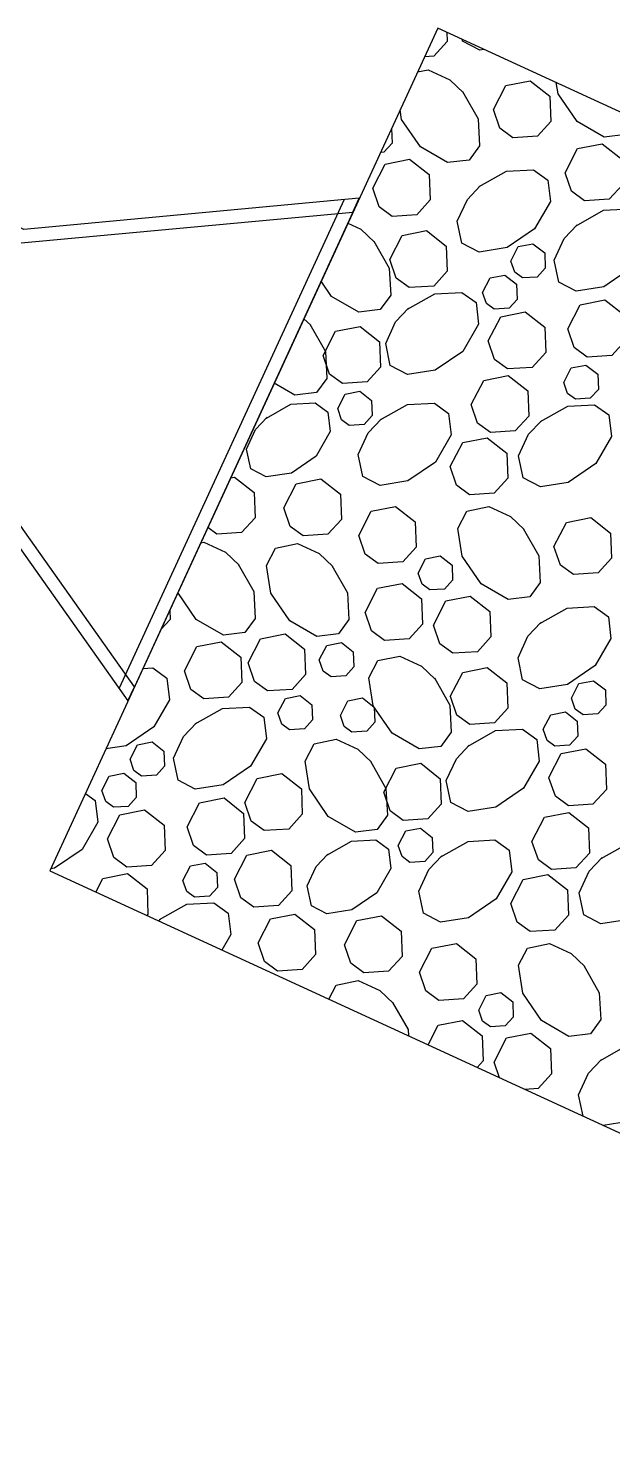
# Model space of a CAD drawing. Header units: feet. Extents: x 7707 to 9528, y 2602 to 5512.
# Drawn here: x 9234.13 to 9240.11, y 3841.67 to 3856.02 of the extents above; entities that cross this region are included whole.
import ezdxf

# ---------------------------------------------------------------- set-up
doc = ezdxf.new("R2010")
doc.units = ezdxf.units.FT
doc.header["$LTSCALE"] = 0.4
doc.header["$MEASUREMENT"] = 0
doc.layers.add('STORM', color=7, linetype='Continuous')
doc.layers.add('STORM INLET', color=7, linetype='Continuous')

msp = doc.modelspace()

# ---------------------------------------------------------------- linework, layer by layer
at = {"layer": 'STORM', "color": 1, "flags": 128}
msp.add_lwpolyline([(9238.318, 3856.019), (9234.348, 3847.389), (9251.609, 3839.449), (9255.579, 3848.079)], close=True, dxfattribs=at)
for points in [[(9238.411, 3855.976), (9238.415, 3855.882), (9238.277, 3855.731), (9238.182, 3855.725)], [(9238.792, 3855.801), (9238.748, 3855.794), (9238.572, 3855.886), (9238.568, 3855.904)], [(9238.111, 3855.57), (9238.221, 3855.593), (9238.442, 3855.49), (9238.582, 3855.357)], [(9238.573, 3855.368), (9238.731, 3855.089), (9238.745, 3854.814), (9238.64, 3854.667), (9238.419, 3854.641), (9238.142, 3854.802), (9237.948, 3855.084), (9237.933, 3855.182)], [(9238.888, 3855.184), (9239.015, 3855.431), (9239.266, 3855.48), (9239.466, 3855.323), (9239.476, 3855.064), (9239.338, 3854.913), (9239.087, 3854.896), (9238.954, 3854.994), (9238.888, 3855.184)], [(9240.347, 3855.086), (9240.347, 3855.075), (9240.243, 3854.929), (9240.022, 3854.902), (9239.744, 3855.063), (9239.55, 3855.346), (9239.532, 3855.461)], [(9237.845, 3854.992), (9237.851, 3854.84), (9237.768, 3854.749), (9237.732, 3854.746)], [(9239.623, 3854.538), (9239.75, 3854.785), (9240, 3854.835), (9240.201, 3854.677), (9240.211, 3854.418), (9240.073, 3854.267), (9239.821, 3854.251), (9239.688, 3854.348), (9239.623, 3854.538)], [(9237.654, 3854.379), (9237.781, 3854.626), (9238.031, 3854.675), (9238.232, 3854.518), (9238.242, 3854.259), (9238.104, 3854.108), (9237.852, 3854.091), (9237.719, 3854.189), (9237.654, 3854.379)], [(9238.743, 3854.396), (9239.023, 3854.554), (9239.298, 3854.568), (9239.444, 3854.463), (9239.471, 3854.242), (9239.31, 3853.964), (9239.028, 3853.771), (9238.743, 3853.726), (9238.566, 3853.818), (9238.519, 3854.043), (9238.622, 3854.265), (9238.754, 3854.405)], [(9239.735, 3853.994), (9240.014, 3854.153), (9240.289, 3854.167), (9240.436, 3854.062), (9240.462, 3853.841), (9240.301, 3853.563), (9240.019, 3853.37), (9239.734, 3853.325), (9239.557, 3853.417), (9239.51, 3853.642), (9239.613, 3853.864), (9239.745, 3854.003)], [(9237.399, 3854.022), (9237.533, 3853.96), (9237.673, 3853.827)], [(9237.827, 3853.649), (9237.954, 3853.896), (9238.205, 3853.945), (9238.405, 3853.787), (9238.415, 3853.529), (9238.277, 3853.377), (9238.026, 3853.361), (9237.892, 3853.458), (9237.827, 3853.648)], [(9237.664, 3853.838), (9237.822, 3853.559), (9237.837, 3853.283), (9237.731, 3853.137), (9237.51, 3853.111), (9237.232, 3853.272), (9237.126, 3853.428)], [(9239.066, 3853.632), (9239.142, 3853.781), (9239.293, 3853.81), (9239.413, 3853.716), (9239.419, 3853.56), (9239.336, 3853.47), (9239.185, 3853.46), (9239.106, 3853.518), (9239.067, 3853.632)], [(9238.778, 3853.313), (9238.854, 3853.461), (9239.005, 3853.49), (9239.125, 3853.396), (9239.131, 3853.241), (9239.048, 3853.15), (9238.897, 3853.14), (9238.817, 3853.198), (9238.778, 3853.313)], [(9238.01, 3853.141), (9238.29, 3853.299), (9238.565, 3853.313), (9238.711, 3853.208), (9238.737, 3852.987), (9238.576, 3852.709), (9238.294, 3852.516), (9238.009, 3852.471), (9237.833, 3852.563), (9237.786, 3852.789), (9237.888, 3853.01), (9238.021, 3853.15)], [(9239.651, 3852.939), (9239.777, 3853.186), (9240.028, 3853.236), (9240.229, 3853.078), (9240.239, 3852.819), (9240.101, 3852.668), (9239.849, 3852.651), (9239.716, 3852.749), (9239.651, 3852.939)], [(9238.836, 3852.817), (9238.963, 3853.064), (9239.214, 3853.113), (9239.414, 3852.955), (9239.424, 3852.697), (9239.286, 3852.545), (9239.034, 3852.529), (9238.901, 3852.626), (9238.836, 3852.817)], [(9237.01, 3852.987), (9237.169, 3852.707), (9237.183, 3852.432), (9237.078, 3852.286), (9236.857, 3852.26), (9236.645, 3852.383)], [(9236.949, 3853.043), (9237.019, 3852.976)], [(9237.146, 3852.668), (9237.273, 3852.914), (9237.524, 3852.964), (9237.724, 3852.806), (9237.734, 3852.548), (9237.596, 3852.396), (9237.345, 3852.38), (9237.212, 3852.477), (9237.147, 3852.667)], [(9239.609, 3852.391), (9239.685, 3852.539), (9239.835, 3852.569), (9239.956, 3852.474), (9239.962, 3852.319), (9239.879, 3852.228), (9239.728, 3852.218), (9239.648, 3852.277), (9239.609, 3852.391)], [(9238.662, 3852.165), (9238.789, 3852.412), (9239.039, 3852.462), (9239.24, 3852.304), (9239.25, 3852.046), (9239.112, 3851.894), (9238.86, 3851.878), (9238.727, 3851.975), (9238.662, 3852.165)], [(9237.295, 3852.123), (9237.371, 3852.271), (9237.522, 3852.301), (9237.642, 3852.206), (9237.648, 3852.051), (9237.565, 3851.96), (9237.414, 3851.95), (9237.334, 3852.009), (9237.295, 3852.123)], [(9236.565, 3852.026), (9236.816, 3852.168), (9237.064, 3852.181), (9237.195, 3852.087), (9237.219, 3851.888), (9237.074, 3851.637), (9236.821, 3851.463), (9236.564, 3851.423), (9236.405, 3851.506), (9236.363, 3851.709), (9236.455, 3851.908), (9236.575, 3852.034)], [(9237.729, 3852.007), (9238.009, 3852.165), (9238.284, 3852.179), (9238.43, 3852.074), (9238.456, 3851.853), (9238.295, 3851.575), (9238.013, 3851.382), (9237.728, 3851.337), (9237.552, 3851.429), (9237.505, 3851.654), (9237.607, 3851.876), (9237.74, 3852.016)], [(9239.37, 3851.99), (9239.649, 3852.149), (9239.924, 3852.163), (9240.07, 3852.058), (9240.097, 3851.837), (9239.936, 3851.559), (9239.654, 3851.366), (9239.369, 3851.321), (9239.192, 3851.413), (9239.145, 3851.638), (9239.248, 3851.86), (9239.38, 3851.999)], [(9238.447, 3851.529), (9238.574, 3851.776), (9238.824, 3851.825), (9239.025, 3851.668), (9239.035, 3851.409), (9238.897, 3851.258), (9238.645, 3851.241), (9238.512, 3851.339), (9238.447, 3851.529)], [(9236.199, 3851.414), (9236.238, 3851.421), (9236.439, 3851.264), (9236.449, 3851.005), (9236.311, 3850.854), (9236.059, 3850.838), (9235.966, 3850.906)], [(9236.744, 3851.107), (9236.871, 3851.354), (9237.122, 3851.404), (9237.322, 3851.246), (9237.333, 3850.987), (9237.195, 3850.836), (9236.943, 3850.82), (9236.81, 3850.917), (9236.744, 3851.107)], [(9237.511, 3850.824), (9237.638, 3851.071), (9237.888, 3851.12), (9238.089, 3850.962), (9238.099, 3850.704), (9237.961, 3850.553), (9237.709, 3850.536), (9237.576, 3850.634), (9237.511, 3850.824)], [(9239.193, 3850.895), (9239.352, 3850.616), (9239.366, 3850.341), (9239.261, 3850.194), (9239.04, 3850.168), (9238.762, 3850.329), (9238.569, 3850.611), (9238.524, 3850.896), (9238.616, 3851.073), (9238.841, 3851.119), (9239.063, 3851.017), (9239.203, 3850.884)], [(9239.508, 3850.711), (9239.635, 3850.958), (9239.886, 3851.007), (9240.087, 3850.849), (9240.097, 3850.591), (9239.959, 3850.44), (9239.707, 3850.423), (9239.574, 3850.52), (9239.508, 3850.711)], [(9235.893, 3850.747), (9235.926, 3850.754), (9236.148, 3850.652), (9236.288, 3850.519)], [(9237.236, 3850.516), (9237.394, 3850.237), (9237.409, 3849.962), (9237.304, 3849.816), (9237.083, 3849.789), (9236.805, 3849.95), (9236.611, 3850.233), (9236.567, 3850.517), (9236.659, 3850.694), (9236.884, 3850.741), (9237.105, 3850.639), (9237.245, 3850.506)], [(9238.118, 3850.438), (9238.195, 3850.586), (9238.345, 3850.616), (9238.465, 3850.521), (9238.471, 3850.366), (9238.389, 3850.275), (9238.237, 3850.266), (9238.158, 3850.324), (9238.119, 3850.438)], [(9236.278, 3850.53), (9236.437, 3850.25), (9236.451, 3849.975), (9236.346, 3849.829), (9236.125, 3849.803), (9235.847, 3849.964), (9235.659, 3850.239)], [(9237.575, 3850.036), (9237.702, 3850.284), (9237.953, 3850.333), (9238.153, 3850.175), (9238.163, 3849.917), (9238.025, 3849.765), (9237.773, 3849.749), (9237.64, 3849.846), (9237.575, 3850.037)], [(9238.275, 3849.906), (9238.401, 3850.153), (9238.652, 3850.202), (9238.853, 3850.045), (9238.863, 3849.786), (9238.725, 3849.634), (9238.473, 3849.618), (9238.34, 3849.715), (9238.274, 3849.906)], [(9235.576, 3850.059), (9235.58, 3849.964), (9235.484, 3849.86)], [(9239.364, 3849.922), (9239.643, 3850.081), (9239.919, 3850.095), (9240.065, 3849.99), (9240.091, 3849.769), (9239.93, 3849.491), (9239.648, 3849.297), (9239.363, 3849.253), (9239.186, 3849.345), (9239.14, 3849.57), (9239.242, 3849.792), (9239.375, 3849.932)], [(9236.378, 3849.519), (9236.505, 3849.766), (9236.756, 3849.816), (9236.956, 3849.658), (9236.966, 3849.4), (9236.828, 3849.248), (9236.576, 3849.232), (9236.444, 3849.329), (9236.378, 3849.519)], [(9235.726, 3849.439), (9235.853, 3849.686), (9236.104, 3849.735), (9236.305, 3849.577), (9236.314, 3849.319), (9236.177, 3849.168), (9235.925, 3849.151), (9235.791, 3849.248), (9235.727, 3849.439)], [(9237.107, 3849.55), (9237.184, 3849.698), (9237.334, 3849.727), (9237.454, 3849.633), (9237.46, 3849.478), (9237.378, 3849.387), (9237.227, 3849.377), (9237.147, 3849.436), (9237.107, 3849.55)], [(9235.302, 3849.463), (9235.402, 3849.468), (9235.548, 3849.364), (9235.574, 3849.142), (9235.413, 3848.865), (9235.131, 3848.671), (9234.923, 3848.638)], [(9238.284, 3849.365), (9238.443, 3849.085), (9238.457, 3848.81), (9238.352, 3848.664), (9238.13, 3848.638), (9237.853, 3848.799), (9237.659, 3849.081), (9237.615, 3849.366), (9237.707, 3849.542), (9237.932, 3849.589), (9238.153, 3849.487), (9238.293, 3849.354)], [(9238.447, 3849.175), (9238.574, 3849.422), (9238.825, 3849.472), (9239.026, 3849.314), (9239.036, 3849.056), (9238.898, 3848.904), (9238.646, 3848.887), (9238.513, 3848.985), (9238.448, 3849.175)], [(9239.687, 3849.159), (9239.763, 3849.307), (9239.913, 3849.337), (9240.034, 3849.242), (9240.039, 3849.087), (9239.957, 3848.996), (9239.806, 3848.986), (9239.726, 3849.045), (9239.687, 3849.159)], [(9236.684, 3849.007), (9236.76, 3849.155), (9236.91, 3849.185), (9237.03, 3849.09), (9237.037, 3848.935), (9236.954, 3848.844), (9236.803, 3848.834), (9236.723, 3848.893), (9236.684, 3849.007)], [(9235.838, 3848.895), (9236.118, 3849.053), (9236.393, 3849.067), (9236.539, 3848.962), (9236.566, 3848.741), (9236.404, 3848.463), (9236.122, 3848.27), (9235.837, 3848.225), (9235.661, 3848.317), (9235.614, 3848.542), (9235.716, 3848.764), (9235.849, 3848.904)], [(9237.322, 3848.982), (9237.398, 3849.13), (9237.549, 3849.16), (9237.669, 3849.066), (9237.675, 3848.911), (9237.593, 3848.82), (9237.441, 3848.81), (9237.361, 3848.868), (9237.322, 3848.982)], [(9239.398, 3848.839), (9239.475, 3848.988), (9239.625, 3849.017), (9239.745, 3848.923), (9239.751, 3848.768), (9239.668, 3848.677), (9239.517, 3848.667), (9239.437, 3848.725), (9239.398, 3848.839)], [(9238.631, 3848.668), (9238.91, 3848.826), (9239.185, 3848.84), (9239.331, 3848.735), (9239.358, 3848.514), (9239.196, 3848.236), (9238.914, 3848.043), (9238.63, 3847.998), (9238.453, 3848.09), (9238.406, 3848.316), (9238.509, 3848.537), (9238.641, 3848.677)], [(9235.17, 3848.533), (9235.246, 3848.681), (9235.396, 3848.711), (9235.517, 3848.616), (9235.523, 3848.461), (9235.44, 3848.37), (9235.289, 3848.36), (9235.209, 3848.419), (9235.17, 3848.533)], [(9237.631, 3848.514), (9237.789, 3848.234), (9237.803, 3847.959), (9237.698, 3847.813), (9237.477, 3847.786), (9237.199, 3847.948), (9237.006, 3848.23), (9236.961, 3848.514), (9237.053, 3848.691), (9237.279, 3848.738), (9237.5, 3848.636), (9237.64, 3848.503)], [(9239.456, 3848.344), (9239.583, 3848.59), (9239.834, 3848.64), (9240.035, 3848.482), (9240.045, 3848.224), (9239.907, 3848.072), (9239.655, 3848.056), (9239.522, 3848.153), (9239.456, 3848.343)], [(9237.767, 3848.194), (9237.893, 3848.441), (9238.144, 3848.491), (9238.345, 3848.333), (9238.355, 3848.074), (9238.217, 3847.923), (9237.965, 3847.906), (9237.832, 3848.004), (9237.767, 3848.194)], [(9234.881, 3848.213), (9234.958, 3848.361), (9235.108, 3848.391), (9235.228, 3848.296), (9235.234, 3848.141), (9235.152, 3848.05), (9235.001, 3848.041), (9234.921, 3848.099), (9234.882, 3848.213)], [(9236.345, 3848.09), (9236.472, 3848.336), (9236.722, 3848.386), (9236.923, 3848.228), (9236.933, 3847.97), (9236.795, 3847.818), (9236.543, 3847.802), (9236.41, 3847.899), (9236.345, 3848.09)], [(9234.713, 3848.182), (9234.814, 3848.109), (9234.841, 3847.888), (9234.68, 3847.61), (9234.398, 3847.416), (9234.358, 3847.41)], [(9235.754, 3847.84), (9235.881, 3848.086), (9236.132, 3848.136), (9236.332, 3847.978), (9236.342, 3847.72), (9236.205, 3847.568), (9235.953, 3847.552), (9235.82, 3847.649), (9235.754, 3847.84)], [(9234.94, 3847.717), (9235.067, 3847.964), (9235.317, 3848.013), (9235.518, 3847.856), (9235.528, 3847.597), (9235.39, 3847.446), (9235.138, 3847.429), (9235.005, 3847.527), (9234.94, 3847.717)], [(9239.282, 3847.692), (9239.41, 3847.939), (9239.66, 3847.989), (9239.861, 3847.831), (9239.87, 3847.572), (9239.732, 3847.421), (9239.481, 3847.404), (9239.348, 3847.502), (9239.283, 3847.692)], [(9237.915, 3847.65), (9237.992, 3847.798), (9238.142, 3847.827), (9238.262, 3847.733), (9238.268, 3847.578), (9238.186, 3847.487), (9238.034, 3847.477), (9237.955, 3847.536), (9237.915, 3847.65)], [(9236.239, 3847.305), (9236.366, 3847.552), (9236.616, 3847.601), (9236.817, 3847.444), (9236.827, 3847.185), (9236.689, 3847.034), (9236.437, 3847.017), (9236.304, 3847.115), (9236.239, 3847.305)], [(9237.185, 3847.552), (9237.437, 3847.695), (9237.684, 3847.708), (9237.816, 3847.613), (9237.84, 3847.414), (9237.695, 3847.164), (9237.441, 3846.99), (9237.184, 3846.95), (9237.026, 3847.033), (9236.983, 3847.235), (9237.075, 3847.435), (9237.195, 3847.561)], [(9238.349, 3847.534), (9238.629, 3847.692), (9238.904, 3847.706), (9239.05, 3847.601), (9239.077, 3847.38), (9238.915, 3847.102), (9238.633, 3846.909), (9238.348, 3846.864), (9238.172, 3846.956), (9238.125, 3847.181), (9238.227, 3847.403), (9238.36, 3847.543)], [(9239.99, 3847.517), (9240.269, 3847.675), (9240.544, 3847.69), (9240.691, 3847.585), (9240.717, 3847.364), (9240.556, 3847.086), (9240.274, 3846.892), (9239.989, 3846.848), (9239.812, 3846.94), (9239.766, 3847.165), (9239.868, 3847.387), (9240.001, 3847.526)], [(9235.712, 3847.291), (9235.788, 3847.44), (9235.939, 3847.469), (9236.059, 3847.374), (9236.065, 3847.22), (9235.983, 3847.129), (9235.831, 3847.119), (9235.752, 3847.177), (9235.712, 3847.291)], [(9234.82, 3847.171), (9234.892, 3847.313), (9235.143, 3847.362), (9235.344, 3847.205), (9235.354, 3846.946), (9235.341, 3846.932)], [(9239.067, 3847.056), (9239.194, 3847.303), (9239.445, 3847.352), (9239.646, 3847.194), (9239.655, 3846.936), (9239.517, 3846.784), (9239.266, 3846.768), (9239.133, 3846.866), (9239.067, 3847.056)], [(9235.473, 3846.891), (9235.753, 3847.049), (9236.028, 3847.063), (9236.174, 3846.958), (9236.2, 3846.737), (9236.108, 3846.579)], [(9235.462, 3846.876), (9235.484, 3846.9)], [(9236.481, 3846.652), (9236.608, 3846.899), (9236.858, 3846.948), (9237.059, 3846.791), (9237.069, 3846.532), (9236.931, 3846.381), (9236.679, 3846.364), (9236.546, 3846.462), (9236.481, 3846.652)], [(9237.365, 3846.634), (9237.491, 3846.881), (9237.742, 3846.931), (9237.943, 3846.773), (9237.953, 3846.514), (9237.815, 3846.363), (9237.563, 3846.346), (9237.43, 3846.444), (9237.365, 3846.634)], [(9238.131, 3846.351), (9238.258, 3846.598), (9238.509, 3846.647), (9238.71, 3846.489), (9238.72, 3846.231), (9238.582, 3846.079), (9238.33, 3846.063), (9238.197, 3846.16), (9238.132, 3846.351)], [(9239.813, 3846.422), (9239.972, 3846.142), (9239.986, 3845.867), (9239.881, 3845.721), (9239.66, 3845.695), (9239.382, 3845.856), (9239.189, 3846.138), (9239.144, 3846.423), (9239.236, 3846.599), (9239.462, 3846.646), (9239.683, 3846.544), (9239.823, 3846.411)], [(9237.203, 3846.075), (9237.279, 3846.221), (9237.504, 3846.267), (9237.726, 3846.165), (9237.866, 3846.033)], [(9237.856, 3846.043), (9238.015, 3845.764), (9238.018, 3845.7)], [(9238.739, 3845.965), (9238.815, 3846.113), (9238.965, 3846.143), (9239.086, 3846.048), (9239.092, 3845.893), (9239.009, 3845.802), (9238.858, 3845.792), (9238.778, 3845.851), (9238.739, 3845.965)], [(9238.219, 3845.608), (9238.322, 3845.81), (9238.573, 3845.859), (9238.774, 3845.702), (9238.783, 3845.443), (9238.723, 3845.376)], [(9238.895, 3845.432), (9239.022, 3845.679), (9239.272, 3845.729), (9239.473, 3845.571), (9239.483, 3845.313), (9239.345, 3845.161), (9239.209, 3845.152)], [(9239.984, 3845.449), (9240.264, 3845.607), (9240.539, 3845.622), (9240.685, 3845.517), (9240.711, 3845.295), (9240.55, 3845.018), (9240.268, 3844.824), (9240.01, 3844.784)], [(9239.805, 3844.878), (9239.76, 3845.097), (9239.862, 3845.318), (9239.995, 3845.458)], [(9238.95, 3845.272), (9238.895, 3845.432)]]:
    msp.add_lwpolyline(points, dxfattribs=at)
at = {"layer": 'STORM INLET', "color": 5}
msp.add_line((9237.36, 3854.262), (9235.059, 3849.259), dxfattribs=at)
at = {"layer": 'STORM INLET', "color": 5, "flags": 128}
msp.add_lwpolyline([(9237.451, 3854.134), (9237.516, 3854.277), (9234.084, 3853.958), (9233.919, 3854.034), (9232.993, 3852.02), (9233.157, 3851.945), (9235.149, 3849.131), (9235.215, 3849.274), (9233.223, 3852.087), (9234.018, 3853.816), (9237.451, 3854.134), (9235.215, 3849.274)], dxfattribs=at)

doc.saveas('drawing.dxf')
